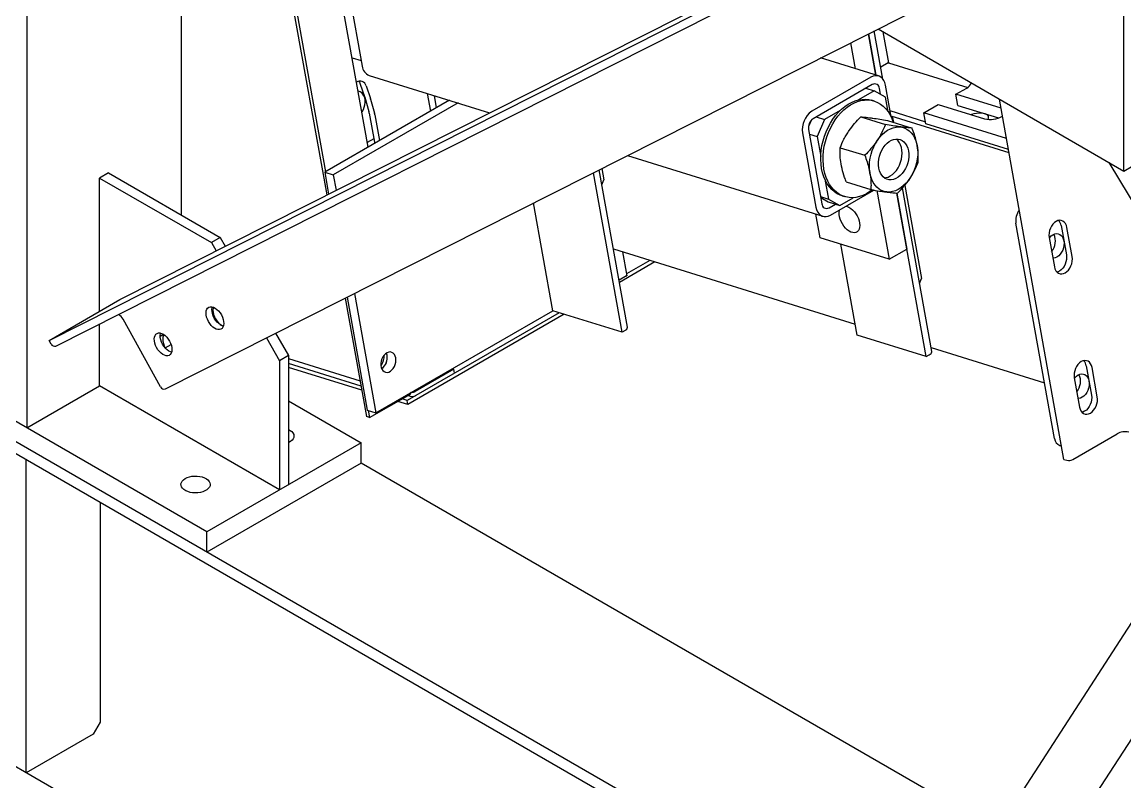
# Model space of a CAD drawing. Header units: millimetres. Extents: x 1293 to 41893, y 1011 to 26911.
# Drawn here: x 5257 to 5816, y 20559 to 20943 of the extents above; entities that cross this region are included whole.
import ezdxf

# ---------------------------------------------------------------- set-up
doc = ezdxf.new("R2010")
doc.units = ezdxf.units.MM
doc.header["$LTSCALE"] = 50
doc.layers.add('CAPA_1', color=7, linetype='Continuous')
doc.layers.add('STRUC', color=4, linetype='Continuous')
doc.dimstyles.new('SLDDIMSTYLE2', dxfattribs={"dimtxt": 0.18, "dimasz": 30.769231, "dimexe": 0, "dimexo": 0.0625, "dimgap": 0, "dimtad": 0, "dimtih": 1, "dimtoh": 1, "dimdec": 0, "dimrnd": 1e-09, "dimzin": 0, "dimdsep": 46, "dimtxsty": 'Standard', "dimblk1": 'DOT', "dimblk2": 'DOT', "dimsah": 1, "dimcen": 0.09, "dimadec": 0, "dimazin": 0, "dimtfac": 30.769231, "dimtdec": 0, "dimtofl": 0, "dimtmove": 0, "dimatfit": 3, "dimldrblk": 'DOT', "dimfxl": 1, "dimfrac": 2, "dimtolj": 1, "dimtzin": 0, "dimarcsym": 0})

# ---------------------------------------------------------------- blocks, each defined once
blk = doc.blocks.new('_Dot')
at = {"color": 0, "linetype": 'ByBlock', "lineweight": -2}
blk.add_line((-0.5, 0), (-1, 0), dxfattribs=at)
at = {"color": 0, "linetype": 'ByBlock', "const_width": 0.5}
blk.add_lwpolyline([(-0.25, 0, 1), (0.25, 0, 1)], format="xyb", close=True, dxfattribs=at)

msp = doc.modelspace()

# ---------------------------------------------------------------- linework, layer by layer
at = {"color": 7, "linetype": 'Continuous', "lineweight": 25}
for p, q in [((6261.208068, 21323.3451045), (4877.1569314, 19183.257425)), ((4909.5711599, 19174.0650927), (6283.7970001, 21298.9604174)), ((5342.4500959, 21241.1591474), (5411.5311805, 20855.7477508)), ((5432.5014746, 20879.9158157), (5416.2716873, 20970.4636845)), ((5394.1255256, 20961.1230489), (5410.9147419, 20867.4540601)), ((5422.7658714, 20958.4969933), (5429.4995983, 20920.9287484)), ((5685.7118809, 20937.2947546), (5689.4567215, 20916.4018538)), ((5689.5026537, 20916.3875831), (5685.7516538, 20937.3148474)), ((5693.0613651, 20914.3835498), (5688.6855029, 20938.7969938)), ((5693.056279, 20938.3611806), (5695.8653176, 20922.6892281)), ((5676.6091765, 20932.6961741), (5678.9443558, 20919.667937)), ((5424.3897036, 20925.1723285), (5428.9954651, 20923.7413661)), ((5690.8601789, 20915.9658141), (5661.5300583, 20925.0783789)), ((5695.7977619, 20922.6495539), (5691.9752902, 20920.442888)), ((5695.8653176, 20922.6892281), (5736.022974, 20910.21266)), ((5432.9743794, 20916.299456), (5493.9134526, 20897.3663169)), ((5687.0013772, 20915.394043), (5657.0671901, 20898.1134047)), ((5428.5241642, 20911.8744506), (5430.6909541, 20905.5088079)), ((5431.4408618, 20910.9682629), (5433.6076517, 20904.6026201)), ((5687.6747499, 20911.6372185), (5657.7405628, 20894.3565802)), ((5688.6651816, 20908.4529834), (5680.6794251, 20903.8429043)), ((5684.435345, 20909.7671499), (5688.6651816, 20908.4529834)), ((5694.4396563, 20905.2580847), (5688.6651816, 20908.4529834)), ((5691.8660808, 20906.6819914), (5691.3415413, 20909.6084579)), ((5697.2111232, 20895.290073), (5694.33496, 20911.3365217)), ((5730.0613867, 20906.7225384), (5735.4707536, 20909.8452995)), ((5473.6405494, 20903.664898), (5410.489865, 20867.2087839)), ((5430.7842249, 20905.211121), (5432.8468136, 20898.0278587)), ((5433.7009225, 20904.3049333), (5435.7635111, 20897.1216709)), ((5464.1583195, 20898.1909232), (5462.5601183, 20907.1074732)), ((5467.1517382, 20899.9189871), (5466.0580687, 20906.0206963)), ((5688.6462177, 20903.2871257), (5687.4795386, 20903.6496008)), ((5695.7758291, 20897.8034212), (5694.4396563, 20905.2580847)), ((5752.8606271, 20899.6390505), (5730.0613867, 20906.7225384)), ((5731.0714457, 20901.0873017), (5730.0613867, 20906.7225384)), ((5784.7186478, 20721.8994519), (5752.0331037, 20904.2558999)), ((5478.0155958, 20902.3056164), (5414.8649114, 20865.8495023)), ((5433.031425, 20897.2304959), (5435.6824986, 20882.4398482)), ((5671.4590805, 20898.5201127), (5663.473324, 20893.9100336)), ((5696.650821, 20898.4160645), (5714.6174855, 20892.8340078)), ((5713.8097158, 20897.3406485), (5721.0811306, 20901.5383469)), ((5714.8197749, 20891.7054118), (5713.8097158, 20897.3406485)), ((5755.5997971, 20884.356903), (5713.8097158, 20897.3406485)), ((5721.0811306, 20901.5383469), (5744.4147112, 20894.288845)), ((5731.0714457, 20901.0873017), (5751.525016, 20894.7325892)), ((5435.9481226, 20896.3243081), (5438.2902017, 20883.2575767)), ((5656.6771491, 20893.4462734), (5655.3845024, 20890.3902898)), ((5659.2434874, 20895.2242), (5663.473324, 20893.9100336)), ((5663.473324, 20893.9100336), (5659.8197082, 20885.2724142)), ((5681.835637, 20895.258127), (5694.3001077, 20891.385545)), ((5695.3653455, 20893.4997668), (5707.8257629, 20889.6284441)), ((5697.1219148, 20895.7877771), (5756.8786606, 20877.2219749)), ((5697.8199417, 20895.5709074), (5698.3578173, 20892.5700368)), ((5756.6098562, 20878.7216662), (5714.8197749, 20891.7054118)), ((5652.4270981, 20887.143628), (5659.1608251, 20849.5753831)), ((5655.4205168, 20888.8716918), (5662.1542438, 20851.3034469)), ((5655.8442666, 20886.5075427), (5659.8197082, 20885.2724142)), ((5435.3670208, 20884.1999353), (5432.0742975, 20882.2990866)), ((5435.6824986, 20882.4398482), (5435.7723627, 20881.8040591)), ((5659.8197082, 20885.2724142), (5661.6161126, 20875.2500657)), ((5563.7350399, 20875.6734726), (5662.6356062, 20844.9460907)), ((5671.4179958, 20879.6752561), (5683.8784132, 20875.8039334)), ((5550.751694, 20869.1144372), (5551.7784041, 20863.386302)), ((5410.489865, 20867.2087839), (5414.8649114, 20865.8495023)), ((5410.489865, 20867.2087839), (5412.4600316, 20856.2169956)), ((5414.8649114, 20865.8495023), (5416.2484039, 20858.1308372)), ((5561.0118804, 20786.285225), (5546.5463752, 20866.9899591)), ((5563.7602139, 20788.8023841), (5549.4802243, 20868.4721055)), ((5550.8555083, 20860.7992361), (5551.7784041, 20863.386302)), ((5663.6902388, 20863.6782743), (5665.4866432, 20853.6559258)), ((5666.4944079, 20845.5178618), (5688.4707103, 20858.2045111)), ((5674.5292519, 20862.3171968), (5686.9896694, 20858.4458741)), ((5690.0058951, 20857.9543243), (5696.2430289, 20823.15663)), ((5717.7893457, 20776.4232733), (5702.9317297, 20859.315639)), ((5704.0904326, 20860.5871097), (5712.5412628, 20813.4389463)), ((5661.5112015, 20854.8910544), (5665.4866432, 20853.6559258)), ((5661.6008822, 20854.3907151), (5665.4277227, 20852.2734026)), ((5665.4277227, 20852.2734026), (5671.2611178, 20850.4610272)), ((5665.4866432, 20853.6559258), (5671.2611178, 20850.4610272)), ((5671.2611178, 20850.4610272), (5678.0296155, 20854.3683977)), ((5672.4467608, 20855.2644098), (5673.6134398, 20854.9019347)), ((5700.1549802, 20856.7150257), (5705.2391291, 20828.3499681)), ((5715.0410122, 20773.9061142), (5700.1989496, 20856.711706)), ((5526.0115095, 20797.1594779), (5516.2393974, 20851.6792262)), ((5665.8210352, 20849.2746863), (5669.0604401, 20851.1447549)), ((5661.3345225, 20834.0023416), (5659.180562, 20846.0195371)), ((5779.9473785, 20732.4373857), (5760.4195703, 20841.385296)), ((5783.2909674, 20840.2191523), (5785.942041, 20825.4285047)), ((5788.8587386, 20824.5223169), (5786.207665, 20839.3129646)), ((5696.2430289, 20823.15663), (5661.3345225, 20834.0023416)), ((5680.0406412, 20784.7803671), (5671.8009559, 20830.7505291)), ((5777.2274089, 20834.128773), (5779.8784825, 20819.3381254)), ((5556.6655435, 20828.3843746), (5679.0398411, 20790.3639474)), ((5561.2113514, 20826.9720392), (5563.384112, 20814.8499551)), ((5696.2430289, 20823.15663), (5705.2391291, 20828.3499681)), ((5577.6595029, 20821.8617688), (5559.693636, 20811.4902946)), ((5575.1478306, 20822.6421194), (5563.2214985, 20815.7571944)), ((5563.3165563, 20814.8102809), (5559.4940847, 20812.603615)), ((5711.618367, 20810.8518804), (5712.5412628, 20813.4389463)), ((5420.893943, 20803.5118112), (5431.6499634, 20743.5027237)), ((5421.8227941, 20803.981056), (5432.0696041, 20746.8129124)), ((5425.6111663, 20805.8948976), (5436.4446505, 20745.4536308)), ((5436.4446505, 20745.4536308), (5526.0115095, 20797.1594779)), ((5561.0118804, 20786.285225), (5526.0115095, 20797.1594779)), ((5529.258386, 20796.1507069), (5452.2294513, 20751.6828494)), ((5531.7700584, 20795.3703563), (5452.5917258, 20749.6616778)), ((5562.5109845, 20787.1506394), (5561.0118804, 20786.285225)), ((5715.0410122, 20773.9061142), (5680.0406412, 20784.7803671)), ((5715.0410122, 20773.9061142), (5716.5401163, 20774.7715286)), ((5717.4284022, 20778.4370189), (5774.9030575, 20760.5802386)), ((5392.1463668, 20772.9788318), (5428.3847096, 20761.7199539)), ((5428.8836803, 20758.9361387), (5392.1463668, 20770.3500416)), ((5796.0161207, 20769.2240438), (5798.6671943, 20754.4333962)), ((5429.2459548, 20756.9149672), (5392.1463668, 20768.441425)), ((5475.8145264, 20767.5285317), (5456.3060631, 20756.2665355)), ((5475.0793222, 20767.756952), (5475.8145264, 20767.5285317)), ((5476.1768009, 20765.5073601), (5475.8145264, 20767.5285317)), ((5789.9525622, 20763.1336645), (5792.6036358, 20748.3430169)), ((5801.5838919, 20753.5272084), (5798.9328183, 20768.317856)), ((5433.2191467, 20743.0151947), (5452.72761, 20754.2771908)), ((5452.2294513, 20751.6828494), (5449.6316818, 20752.4899495)), ((5452.5921066, 20754.1989663), (5453.8072641, 20753.8214295)), ((5432.0696041, 20746.8129124), (5436.4446505, 20745.4536308)), ((5432.5660928, 20746.6586585), (5433.2191467, 20743.0151947)), ((5452.5917258, 20749.6616778), (5447.4822839, 20751.2491285)), ((5452.5917258, 20749.6616778), (5452.2294513, 20751.6828494)), ((5433.2191467, 20743.0151947), (5431.6499634, 20743.5027237)), ((5789.12966, 20721.8559137), (5811.5826951, 20734.8177749)), ((5782.5534643, 20728.9654164), (5783.5051423, 20728.6697399)), ((5784.7186478, 20721.8994519), (5786.17933, 20721.4456331))]:
    msp.add_line(p, q, dxfattribs=at)
at = {"color": 7, "linetype": 'Continuous', "lineweight": 25, "flags": 128}
for points in [[(5694.33496, 20911.3365217), (5694.0101466, 20912.5887468), (5693.5132955, 20913.697911), (5692.8595032, 20914.6303129), (5692.0686349, 20915.3576219), (5691.1647207, 20915.8577392), (5690.1752256, 20916.1154688), (5689.1302149, 20916.1229798), (5688.0614407, 20915.8800441), (5687.0013772, 20915.394043)], [(5429.3270503, 20897.6262975), (5429.4976772, 20897.8846743), (5430.0923243, 20898.9771138), (5430.5478376, 20900.1587648), (5430.848705, 20901.3893877), (5430.9846809, 20902.627075), (5430.9511348, 20903.8296789), (5430.749209, 20904.956246), (5430.38578, 20905.9684125), (5429.8732238, 20906.8317102), (5429.228995, 20907.5167406), (5428.4750319, 20908.0001759), (5427.6370099, 20908.2655531), (5427.414445, 20908.296945)], [(5427.7305878, 20913.287269), (5428.1024674, 20912.7816895), (5428.5241642, 20911.8744506)], [(5662.0497779, 20869.1158359), (5661.7444885, 20871.3339174), (5661.6093018, 20873.627842), (5661.6454801, 20875.9761919), (5661.8526855, 20878.3570413), (5662.2289834, 20880.7481607), (5662.7708605, 20883.1272249), (5663.4732573, 20885.4720213), (5664.3296158, 20887.7606571), (5665.3319404, 20889.9717639), (5666.4708727, 20892.0846973), (5667.7357787, 20894.0797293), (5669.1148484, 20895.9382329), (5670.5952058, 20897.6428557), (5672.1630291, 20899.1776821), (5673.80368, 20900.5283819), (5675.5018403, 20901.6823439), (5677.2416546, 20902.6287939), (5679.0068788, 20903.3588952), (5680.7810314, 20903.8658309), (5682.5475476, 20904.1448681), (5684.2899341, 20904.1934013), (5685.9919225, 20904.0109774), (5687.4795386, 20903.6496008)], [(5663.216457, 20868.7533608), (5662.9111675, 20870.9714423), (5662.7759809, 20873.2653669), (5662.8121591, 20875.6137168), (5663.0193645, 20877.9945662), (5663.3956624, 20880.3856856), (5663.9375395, 20882.7647498), (5664.6399363, 20885.1095462), (5665.4962948, 20887.398182), (5666.4986195, 20889.6092888), (5667.6375517, 20891.7222222), (5668.9024577, 20893.7172542), (5670.2815274, 20895.5757578), (5671.7618848, 20897.2803806), (5673.3297081, 20898.815207), (5674.9703591, 20900.1659068), (5676.6685193, 20901.3198688), (5678.4083336, 20902.2663188), (5680.1735578, 20902.9964201), (5681.9477104, 20903.5033558), (5683.7142267, 20903.782393), (5685.4566131, 20903.8309262), (5687.1586015, 20903.6485023), (5688.8043009, 20903.2368246), (5690.3783459, 20902.5997368), (5691.8660399, 20901.7431873), (5693.2534928, 20900.6751733), (5694.5277503, 20899.4056667), (5695.676915, 20897.9465204), (5696.6902575, 20896.3113583), (5697.5583165, 20894.5154472), (5698.2656485, 20892.5986727)], [(5746.1137486, 20894.0221142), (5746.4398257, 20894.540505), (5746.5761511, 20895.1023463), (5746.4715767, 20895.6306875), (5746.1301213, 20896.1052247), (5745.5649068, 20896.5077218), (5744.7976542, 20896.8227108), (5743.8578484, 20897.0380871), (5742.7816058, 20897.1455739), (5741.6102856, 20897.1410403), (5740.3889012, 20897.0246608), (5739.1643895, 20896.8009077), (5737.983808, 20896.4783796), (5737.6873494, 20896.3789667)], [(5686.5290378, 20866.8144125), (5686.2951676, 20868.6351527), (5686.2321948, 20870.5270955), (5686.3410035, 20872.463682), (5686.6200662, 20874.417727), (5687.0654654, 20876.3617998), (5687.6709489, 20878.26861), (5688.4280168, 20880.1113901), (5689.3260417, 20881.8642716), (5690.3524171, 20883.5026477), (5691.4927352, 20885.0035194), (5692.7309882, 20886.3458176), (5694.0497939, 20887.5106995), (5695.430639, 20888.4818126), (5696.8541397, 20889.2455246), (5698.3003129, 20889.7911148), (5699.7488577, 20890.1109242), (5701.1794396, 20890.2004633), (5702.5719764, 20890.0584754), (5703.9069199, 20889.6869534), (5705.1655305, 20889.0911129), (5706.33014, 20888.2793181), (5707.3843999, 20887.2629648), (5708.3135106, 20886.0563205), (5709.1044295, 20884.6763236), (5709.7460538, 20883.1423464), (5710.2293766, 20881.4759226), (5710.5476129, 20879.7004451), (5710.6962955, 20877.8408376), (5710.6733373, 20875.9232051), (5710.4790604, 20873.9744668), (5710.1161921, 20872.0219789), (5709.5898263, 20870.0931498), (5708.907352, 20868.2150562), (5708.0783497, 20866.4140624), (5707.1144566, 20864.7154504), (5706.0292039, 20863.143065), (5704.837826, 20861.7189789), (5703.5570472, 20860.4631834), (5702.204847, 20859.3933069), (5700.8002072, 20858.5243682), (5699.3628458, 20857.8685654), (5697.9129404, 20857.4351043), (5696.4708443, 20857.23007), (5695.0568016, 20857.2563405), (5693.6906621, 20857.5135472), (5692.3916035, 20857.9980794), (5691.1778618, 20858.7031353), (5690.0664752, 20859.6188175), (5689.0730452, 20860.7322719), (5688.2115173, 20862.0278679), (5687.4939855, 20863.4874183), (5686.9305224, 20865.0904341), (5686.5290378, 20866.8144125)], [(5690.9857046, 20869.3871915), (5690.8183871, 20870.8352582), (5690.8219774, 20872.3474827), (5690.996395, 20873.8900845), (5691.337744, 20875.4286042), (5691.838399, 20876.928674), (5692.4871763, 20878.3567848), (5693.2695833, 20879.6810349), (5694.1681423, 20880.8718428), (5695.162781, 20881.9026078), (5696.2312807, 20882.7503043), (5697.349773, 20883.3959962), (5698.4932726, 20883.8252597), (5699.6362356, 20884.0285059), (5700.7531301, 20884.0011945), (5701.8190065, 20883.7439357), (5702.810055, 20883.2624762), (5703.704137, 20882.567571), (5704.4812804, 20881.6747431), (5705.1241249, 20880.6039368), (5705.6183106, 20879.3790722), (5705.9527981, 20878.0275107), (5706.1201156, 20876.579444), (5706.1165254, 20875.0672195), (5705.9421077, 20873.5246178), (5705.6007587, 20871.986098), (5705.1001037, 20870.4860282), (5704.4513264, 20869.0579174), (5703.6689194, 20867.7336673), (5702.7703604, 20866.5428594), (5701.7757218, 20865.5120944), (5700.707222, 20864.6643979), (5699.5887297, 20864.0187061), (5698.4452301, 20863.5894425), (5697.3022671, 20863.3861963), (5696.1853726, 20863.4135077), (5695.1194962, 20863.6707665), (5694.1284478, 20864.152226), (5693.2343657, 20864.8471313), (5692.4572224, 20865.7399592), (5691.8143778, 20866.8107654), (5691.3201921, 20868.03563), (5690.9857046, 20869.3871915)], [(5693.7362262, 20864.4138221), (5694.5236181, 20864.4994955), (5695.6700551, 20864.8166371), (5696.8042224, 20865.355622), (5697.9007846, 20866.1044099), (5698.9352464, 20867.0462743), (5699.8844995, 20868.1601754), (5700.7273393, 20869.4212306), (5701.444938, 20870.8012699), (5702.0212657, 20872.2694656), (5702.4434482, 20873.7930205), (5702.7020546, 20875.3379011), (5702.7913081, 20876.8695971), (5702.7092149, 20878.3538931), (5702.4576089, 20879.7576323), (5702.0421105, 20881.0494576), (5701.4720012, 20882.2005116), (5700.7600164, 20883.1850818), (5699.9220606, 20883.9811744), (5699.8933045, 20884.0033752)], [(5672.4467608, 20855.2644098), (5671.4917624, 20855.6054015), (5669.9591031, 20856.3530933), (5668.519849, 20857.3165001), (5667.1874378, 20858.4866269), (5665.97431, 20859.8525484), (5664.8917923, 20861.4015114), (5663.9499917, 20863.1190537), (5663.1577017, 20864.9891391), (5662.5223197, 20866.9943071), (5662.0497779, 20869.1158359)], [(5687.6334633, 20858.2864569), (5686.4464269, 20857.4208627), (5684.7254299, 20856.3694288), (5682.9708617, 20855.5301731), (5681.1991043, 20854.9109315), (5679.4267001, 20854.5174856), (5677.6701975, 20854.3535089), (5675.9459966, 20854.4205325), (5674.2701958, 20854.7179306), (5672.6584414, 20855.2429264), (5671.1257822, 20855.9906182), (5669.686528, 20856.954025), (5668.3541168, 20858.1241518), (5667.1409891, 20859.4900733), (5666.0584713, 20861.0390363), (5665.1166708, 20862.7565787), (5664.3243808, 20864.626664), (5663.6889987, 20866.631832), (5663.216457, 20868.7533608)], [(5659.1608251, 20849.5753831), (5659.4856385, 20848.323158), (5659.9824896, 20847.2139938), (5660.6362819, 20846.2815919), (5661.4271502, 20845.5542829), (5662.3310644, 20845.0541657), (5663.3205595, 20844.796436), (5664.3655702, 20844.788925), (5665.4343444, 20845.0318607), (5666.4944079, 20845.5178618)], [(5674.3977483, 20850.0803631), (5674.9592999, 20849.9445763), (5675.8896311, 20849.5557616), (5676.8279355, 20848.9681358), (5677.7440553, 20848.2005856), (5678.6085455, 20847.2777807), (5679.3936208, 20846.2293808), (5680.0740482, 20845.0890823), (5680.6279582, 20843.8935354), (5681.0375477, 20842.6811659), (5681.2896521, 20841.4909404), (5681.3761686, 20840.3611137), (5681.2943164, 20839.3279994), (5681.0467265, 20838.4248026), (5680.6413564, 20837.6805528), (5680.0912352, 20837.1191708), (5679.4140442, 20836.7586998), (5678.6315489, 20836.6107258), (5677.7688992, 20836.6800047), (5676.8538216, 20836.9643099), (5675.9157273, 20837.4545035), (5674.9847674, 20838.1348303), (5674.0908638, 20838.983424), (5673.2627473, 20839.9730102), (5672.5270342, 20841.0717828), (5671.9073709, 20842.2444262), (5671.423674, 20843.4532507), (5671.0914898, 20844.6594039), (5670.921495, 20845.8241188), (5670.9191534, 20846.9099605), (5671.0845402, 20847.8820294), (5671.1969059, 20848.2325561)], [(5786.207665, 20839.3129646), (5785.9243357, 20840.3625383), (5785.4793415, 20841.2721647), (5784.8897833, 20842.0068874), (5784.1783174, 20842.5384714), (5783.3722851, 20842.8464881), (5782.5026617, 20842.9191008), (5781.6028665, 20842.7535188), (5780.7074779, 20842.3561055), (5779.8509054, 20841.7421332), (5779.0660665, 20840.9351966), (5778.3831221, 20839.9663057), (5777.8283174, 20838.8726944), (5777.4229732, 20837.6963897), (5777.1826667, 20836.4825963), (5777.1166327, 20835.2779596), (5777.2274089, 20834.128773)], [(5777.2754223, 20833.8609009), (5777.5234783, 20834.1779702), (5778.3083173, 20834.9849068), (5779.1648898, 20835.5988791), (5780.0602783, 20835.9962924), (5780.9600736, 20836.1618744), (5781.8296969, 20836.0892617), (5782.6357292, 20835.781245), (5783.3471951, 20835.249661), (5783.9367534, 20834.5149383), (5784.3817476, 20833.6053119), (5784.6650769, 20832.5557382), (5784.7758531, 20831.4065516), (5784.7098191, 20830.2019149), (5784.4695126, 20828.9881215), (5784.0641684, 20827.8118168), (5783.5093637, 20826.7182055), (5782.8264193, 20825.7493146), (5782.0415804, 20824.9423779), (5781.1850079, 20824.3284057), (5780.2896193, 20823.9309924), (5779.3898241, 20823.7654104), (5779.0852839, 20823.7634727)], [(5779.8784825, 20819.3381254), (5780.1618118, 20818.2885517), (5780.606806, 20817.3789252), (5781.1963643, 20816.6442025), (5781.9078302, 20816.1126186), (5782.7138625, 20815.8046018), (5783.5834858, 20815.7319892), (5784.4832811, 20815.8975711), (5785.3786696, 20816.2949844), (5786.2352421, 20816.9089567), (5787.0200811, 20817.7158934), (5787.7030255, 20818.6847843), (5788.2578302, 20819.7783956), (5788.6631743, 20820.9547003), (5788.9034808, 20822.1684937), (5788.9695148, 20823.3731304), (5788.8587386, 20824.5223169)], [(5785.942041, 20825.4285047), (5786.0528172, 20824.2793181), (5785.9867833, 20823.0746814), (5785.7464768, 20821.860888), (5785.3411326, 20820.6845833), (5784.7863279, 20819.5909721), (5784.1033835, 20818.6220811), (5783.3185446, 20817.8151445), (5782.461972, 20817.2011722), (5781.5665835, 20816.8037589), (5781.2151068, 20816.7112308)], [(5446.4488682, 20773.2428152), (5446.1804436, 20774.2018215), (5445.749609, 20775.0149828), (5445.1765099, 20775.6442766), (5444.4879437, 20776.0602778), (5443.7161069, 20776.2435346), (5442.8970899, 20776.1854782), (5442.0691889, 20775.8888232), (5441.2711157, 20775.3674409), (5440.5401872, 20774.6457106), (5439.910581, 20773.7573794), (5439.4117366, 20772.7439849), (5439.0669796, 20771.6529122), (5438.8924302, 20770.5351787), (5438.8962503, 20769.4430483), (5439.0782613, 20768.4275878), (5439.4299525, 20767.5362792), (5439.9348793, 20766.8107988), (5440.5694317, 20766.2850695), (5441.3039389, 20765.9836737), (5442.1040561, 20765.9207043), (5442.9323708, 20766.0991058), (5443.7501517, 20766.5105363), (5444.5191605, 20767.1357577), (5445.2034391, 20767.9455354), (5445.7709915, 20768.9020051), (5446.1952794, 20769.9604433), (5446.4564637, 20771.0713586), (5446.5423316, 20772.1828059), (5446.4488682, 20773.2428152)], [(5442.0738218, 20774.6020968), (5441.8053972, 20775.5611031), (5441.7449901, 20775.7065646)], [(5442.09109, 20774.5965931), (5441.8226654, 20775.5555994), (5441.7561391, 20775.7150101)], [(5716.5401163, 20774.7715286), (5717.0676374, 20775.1257856), (5717.4628888, 20775.5012252), (5717.7106812, 20775.8834194), (5717.8014921, 20776.2576806), (5717.7893457, 20776.4232733)], [(5798.9328183, 20768.317856), (5798.649489, 20769.3674298), (5798.2044948, 20770.2770562), (5797.6149365, 20771.0117789), (5796.9034706, 20771.5433629), (5796.0974383, 20771.8513796), (5795.227815, 20771.9239923), (5794.3280197, 20771.7584103), (5793.4326312, 20771.360997), (5792.5760587, 20770.7470247), (5791.7912197, 20769.9400881), (5791.1082753, 20768.9711971), (5790.5534706, 20767.8775859), (5790.1481265, 20766.7012812), (5789.90782, 20765.4874878), (5789.841786, 20764.2828511), (5789.9525622, 20763.1336645)], [(5790.0005755, 20762.8657924), (5790.2486316, 20763.1828617), (5791.0334705, 20763.9897983), (5791.8900431, 20764.6037706), (5792.7854316, 20765.0011839), (5793.6852269, 20765.1667659), (5794.5548502, 20765.0941532), (5795.3608825, 20764.7861365), (5796.0723484, 20764.2545525), (5796.6619067, 20763.5198298), (5797.1069009, 20762.6102034), (5797.3902302, 20761.5606296), (5797.5010064, 20760.4114431), (5797.4349724, 20759.2068064), (5797.1946659, 20757.9930129), (5796.7893217, 20756.8167082), (5796.234517, 20755.723097), (5795.5515726, 20754.7542061), (5794.7667337, 20753.9472694), (5793.9101612, 20753.3332971), (5793.0147726, 20752.9358838), (5792.1149774, 20752.7703019), (5791.8104372, 20752.7683641)], [(5792.6036358, 20748.3430169), (5792.8869651, 20747.2934432), (5793.3319593, 20746.3838167), (5793.9215175, 20745.649094), (5794.6329834, 20745.1175101), (5795.4390157, 20744.8094933), (5796.3086391, 20744.7368807), (5797.2084343, 20744.9024626), (5798.1038229, 20745.2998759), (5798.9603954, 20745.9138482), (5799.7452343, 20746.7207849), (5800.4281787, 20747.6896758), (5800.9829834, 20748.783287), (5801.3883276, 20749.9595917), (5801.6286341, 20751.1733851), (5801.6946681, 20752.3780219), (5801.5838919, 20753.5272084)], [(5798.6671943, 20754.4333962), (5798.7779705, 20753.2842096), (5798.7119365, 20752.0795729), (5798.47163, 20750.8657795), (5798.0662859, 20749.6894748), (5797.5114812, 20748.5958635), (5796.8285368, 20747.6269726), (5796.0436978, 20746.820036), (5795.1871253, 20746.2060637), (5794.2917368, 20745.8086504), (5793.868651, 20745.7016185)]]:
    msp.add_lwpolyline(points, dxfattribs=at)
at = {"color": 7, "linetype": 'Continuous', "lineweight": 25}
for centre, radius, start, end in [((5434.9733768, 20921.4186626), 5.4956589, 185.114460465, 248.669867557), ((5693.1919412, 20927.1639989), 5.2125344, 299.994332649, 300.855493729), ((5428.3899093, 20910.2095442), 3.1438774, 13.965177449, 124.538759546), ((5688.9156962, 20909.5520424), 2.426501, 1.332231514, 120.758052799), ((5731.7847159, 20915.7636153), 6.9723264, 301.915421291, 331.394076603), ((5424.5967251, 20903.4359184), 6.4371188, 16.008261685, 18.785209896), ((5427.5134227, 20902.5297307), 6.4371188, 16.008261685, 18.785209896), ((5425.1450327, 20895.8246316), 8.0107201, 10.10763157, 15.964089608), ((5428.0617303, 20894.9184439), 8.0107201, 10.10763157, 15.964089608), ((5663.250188, 20889.0318245), 10.9865628, 124.248146623, 189.896223504), ((5660.8383289, 20889.8131392), 5.4990009, 124.286578807, 189.857791321), ((5747.2543602, 20906.287445), 12.330045, 256.685075982, 300.797213988), ((5664.5800889, 20851.3598624), 2.426501, 181.332231514, 300.758052799), ((5768.9676821, 20842.7292395), 8.653115, 142.374474666, 188.934964625), ((5778.3803355, 20839.4909775), 4.9643273, 8.434661599, 42.746608016), ((5772.3643318, 20832.3395518), 8.0250309, 319.642485737, 25.698243209), ((5560.7107357, 20819.3247259), 5.2125344, 299.99433265, 300.855493729), ((5561.8783972, 20788.927345), 1.8859611, 289.598022514, 356.200887443), ((5433.3775641, 20773.9803033), 7.236508, 321.053270578, 5.082465394), ((5435.3256991, 20773.4056709), 6.8533637, 305.383892942, 10.053925924), ((5435.3257176, 20773.4033547), 6.8697949, 306.018902858, 10.002634503), ((5791.0925197, 20768.491744), 4.9777615, 8.459731534, 42.285452643), ((5785.0894851, 20761.3444432), 8.0250309, 319.642485736, 25.698243212), ((5450.8445893, 20758.0234461), 4.1928744, 296.685966891, 328.442271366), ((5454.8125972, 20757.0580534), 3.3697173, 233.895261381, 303.415806247), ((5455.0746884, 20758.2405507), 2.3265897, 259.145276998, 301.955581985), ((5815.6114241, 20727.5079387), 8.346518, 76.973020742, 118.860832558), ((5784.1165285, 20732.8527223), 4.1897872, 185.68911486, 248.095213162), ((5787.1185185, 20725.5049839), 4.1665818, 256.973020742, 298.860832558)]:
    msp.add_arc(centre, radius, start, end, dxfattribs=at)
for points, knots in [([(5671.4179958, 20879.6752561), (5672.0203445, 20881.1217626), (5672.9307205, 20883.3079796), (5674.5470487, 20886.1997792), (5676.2596624, 20888.8574332), (5678.6444684, 20891.9375869), (5680.7654391, 20894.1445427), (5681.835637, 20895.258127)], [0, 0, 0, 0, 0.2646118898, 0.3999284087, 0.5352204736, 0.7654818722, 1, 1, 1, 1]), ([(5681.835637, 20895.258127), (5682.7078954, 20895.19934), (5684.0262128, 20895.1104904), (5686.2032837, 20894.8749723), (5688.4433447, 20894.5934489), (5691.4604181, 20894.1526105), (5694.0557827, 20893.7187055), (5695.3653455, 20893.4997668)], [0, 0, 0, 0, 0.2645435189, 0.3998268638, 0.5350858686, 0.7654147505, 1, 1, 1, 1]), ([(5694.3001077, 20891.385545), (5693.6975907, 20889.9394133), (5692.7869561, 20887.7537528), (5691.170272, 20884.8628082), (5689.4569969, 20882.2053316), (5687.0710581, 20879.1249967), (5684.9491038, 20876.9176906), (5683.8784132, 20875.8039334)], [0, 0, 0, 0, 0.26454351891, 0.39982686384, 0.53508586858, 0.76541475049, 1, 1, 1, 1]), ([(5707.8257629, 20889.6284441), (5706.9536196, 20889.6871534), (5705.635482, 20889.7758853), (5703.4586442, 20890.0112343), (5701.2192491, 20890.2925544), (5698.2033966, 20890.7330828), (5695.6091239, 20891.1667337), (5694.3001077, 20891.385545)], [0, 0, 0, 0, 0.26461188977, 0.39992840872, 0.53522047358, 0.7654818722, 1, 1, 1, 1]), ([(5710.937019, 20872.2703848), (5710.9605215, 20872.9500757), (5711.0297032, 20874.9508047), (5710.833362, 20878.4948061), (5710.0924709, 20882.5545993), (5709.0317231, 20886.3041581), (5708.229092, 20888.5166484), (5707.8257629, 20889.6284441)], [0, 0, 0, 0, 0.128430682, 0.3780468697, 0.6337567852, 0.8159595838, 1, 1, 1, 1]), ([(5674.5292519, 20862.3171968), (5674.2449532, 20863.0925183), (5673.4080953, 20865.3747445), (5672.2822199, 20869.2075425), (5671.5693161, 20873.2586404), (5671.3317652, 20876.7524404), (5671.3891563, 20878.6977307), (5671.4179958, 20879.6752561)], [0, 0, 0, 0, 0.12843068202, 0.37804686971, 0.63375678519, 0.81595958377, 1, 1, 1, 1]), ([(5683.8784132, 20875.8039334), (5684.2781544, 20874.7024007), (5685.0810348, 20872.4899715), (5686.132262, 20868.7786742), (5686.8819412, 20864.7078461), (5687.0835207, 20861.1601824), (5687.0131703, 20859.1255544), (5686.9896694, 20858.4458741)], [0, 0, 0, 0, 0.18234561058, 0.36624126778, 0.61554311568, 0.87156976541, 1, 1, 1, 1]), ([(5700.5193779, 20856.687514), (5701.7254858, 20857.9461162), (5703.5483781, 20859.8483476), (5705.6891052, 20862.5764775), (5707.507947, 20865.2011556), (5709.3537864, 20868.4492939), (5710.4060636, 20870.9889375), (5710.937019, 20872.2703848)], [0, 0, 0, 0, 0.2645435189, 0.3998268638, 0.5350858686, 0.7654147505, 1, 1, 1, 1]), ([(5686.9896694, 20858.4458741), (5688.4660973, 20858.1994199), (5690.697537, 20857.8269345), (5693.3999542, 20857.4282934), (5695.7462075, 20857.1137736), (5698.2236358, 20856.840528), (5699.7494723, 20856.7388291), (5700.5193779, 20856.687514)], [0, 0, 0, 0, 0.2646118898, 0.3999284087, 0.5352204736, 0.7654818722, 1, 1, 1, 1])]:
    msp.add_open_spline(points, degree=3, knots=knots, dxfattribs=at)
at = {"layer": 'STRUC', "linetype": 'Continuous', "lineweight": 25}
for p, q in [((5708.3691645, 20468.5185054), (2909.0643015, 22084.5228052)), ((5705.5042395, 20464.088618), (2909.0643015, 22078.4390318)), ((5630.8859655, 20348.7101868), (2977.417957, 21880.5246626)), ((5259.7531143, 21372.8634608), (5259.7531143, 20737.8691069)), ((5337.8214742, 21265.2232591), (5337.8214742, 20845.6762968)), ((5270.9382681, 20782.1319639), (5810.6956379, 21054.8111118)), ((5306.8592925, 20802.8687299), (5808.3030843, 21056.1923037)), ((5274.4130167, 20779.2548609), (5814.9751834, 21052.3405828)), ((5329.8599007, 20757.5224714), (5855.1539946, 21022.8949405)), ((5815.0090407, 20867.8380016), (5815.1096922, 21002.6650244)), ((5690.6160861, 20939.772302), (5815.0090407, 20867.8380016)), ((5350.8671229, 20685.2701094), (5020.8839583, 20875.7653355)), ((5885.6390427, 20742.6218764), (5807.6237935, 20872.1087627)), ((5815.0090407, 20867.8380016), (5819.4991688, 20870.4300973)), ((5301.0323583, 20866.9142014), (5296.5422302, 20864.3221056)), ((5296.5422302, 20796.9128166), (5296.5422302, 20864.3221056)), ((5296.5422302, 20864.3221056), (5353.1107727, 20831.6657811)), ((5301.0323583, 20866.9142014), (5357.6009008, 20834.2578769)), ((5357.6009008, 20834.2578769), (5353.1107727, 20831.6657811)), ((5353.1107727, 20831.6657811), (5355.5384707, 20827.4608848)), ((5357.6009008, 20834.2578769), (5360.1733018, 20829.8023476)), ((5270.9382681, 20782.1319639), (5306.8592925, 20802.8687299)), ((5327.4087555, 20758.5477065), (5308.4720898, 20792.807261)), ((5296.5422302, 20759.1070115), (5296.5422302, 20790.4342823)), ((5385.6358894, 20785.6998524), (5392.1463668, 20774.4233746)), ((5271.9618716, 20780.2800961), (5270.9382681, 20782.1319639)), ((5328.9325999, 20785.1443981), (5327.2011152, 20784.1445083)), ((5329.8009723, 20778.3068746), (5332.7420845, 20780.0047425)), ((5381.0010583, 20783.3583896), (5387.6562388, 20771.8312789)), ((5392.1463668, 20774.4233746), (5387.6562388, 20771.8312789)), ((5392.1463668, 20774.4233746), (5392.1463668, 20709.1001097)), ((5387.6562388, 20771.8312789), (5387.6562388, 20706.5080139)), ((5259.7531143, 20737.8691069), (5296.5422302, 20759.1070115)), ((5387.6562388, 20706.5080139), (5296.5422302, 20759.1070115)), ((5392.1463668, 20751.5759188), (5428.9354828, 20730.3380142)), ((5428.9354828, 20730.3380142), (5350.8671229, 20685.2701094)), ((5428.9354828, 20719.9679459), (5428.9354828, 20730.3380142)), ((5259.4353876, 20563.1440411), (5259.4353876, 20721.5986849)), ((5428.9354828, 20719.9679459), (5350.8671229, 20674.9000411)), ((5750.8152449, 20534.1507145), (5428.9354828, 20719.9679459)), ((5296.9129899, 20699.9633257), (5296.9129899, 20588.9274277)), ((5350.8671229, 20674.9000411), (5350.8671229, 20685.2701094)), ((5296.9129899, 20588.9274277), (5293.3208874, 20582.7057237)), ((5293.3208874, 20582.7057237), (5259.4353876, 20563.1440411))]:
    msp.add_line(p, q, dxfattribs=at)
at = {"layer": 'STRUC', "linetype": 'Continuous', "lineweight": 25, "flags": 128}
for points in [[(5357.9691932, 20787.7899923), (5357.2710965, 20787.5738799), (5356.4818177, 20787.5795712), (5355.6316884, 20787.8068476), (5354.7533786, 20788.2469751), (5353.8806412, 20788.8830396), (5353.047015, 20789.6905977), (5352.2845358, 20790.6386153), (5351.6225053, 20791.6906606), (5351.0863649, 20792.8063042), (5350.6967183, 20793.9426725), (5350.4685392, 20795.0560954), (5350.4105965, 20796.1037848), (5350.5251169, 20797.0454785), (5350.8076995, 20797.8449878), (5351.2474847, 20798.471588), (5351.8275719, 20798.9011992), (5352.5256686, 20799.1173116), (5353.3149474, 20799.1116203), (5354.1650767, 20798.8843439), (5355.0433866, 20798.4442164), (5355.916124, 20797.8081519), (5356.7497502, 20797.0005938), (5357.5122294, 20796.0525762), (5358.1742599, 20795.0005309), (5358.7104002, 20793.8848873), (5359.1000469, 20792.748519), (5359.328226, 20791.6350961), (5359.3861687, 20790.5874067), (5359.2716482, 20789.645713), (5358.9890657, 20788.8462037), (5358.5492804, 20788.2196035), (5357.9691932, 20787.7899923)], [(5359.1950162, 20789.3594911), (5358.6251071, 20789.5349115), (5357.7467973, 20789.9750389), (5356.8740599, 20790.6111034), (5356.0404337, 20791.4186615), (5355.2779545, 20792.3666791), (5354.615924, 20793.4187245), (5354.0797836, 20794.5343681), (5353.690137, 20795.6707363), (5353.4619579, 20796.7841592), (5353.4040152, 20797.8318486), (5353.5185356, 20798.7735423), (5353.5951677, 20799.0597642)], [(5354.0960369, 20798.8580179), (5353.9697823, 20798.3661214), (5353.8835057, 20797.4043778), (5353.9697823, 20796.3430214), (5354.2252964, 20795.2228396), (5354.6402288, 20794.0868802), (5355.1986338, 20792.9787977), (5355.8790523, 20791.9411749), (5356.6553362, 20791.0138872), (5357.4976533, 20790.2325696), (5358.0518101, 20789.8263679)], [(5331.7621751, 20774.5505114), (5331.0640784, 20774.334399), (5330.2747996, 20774.3400903), (5329.4246703, 20774.5673668), (5328.5463604, 20775.0074942), (5327.673623, 20775.6435587), (5326.8399968, 20776.4511168), (5326.0775176, 20777.3991344), (5325.4154871, 20778.4511798), (5324.8793468, 20779.5668233), (5324.4897001, 20780.7031916), (5324.261521, 20781.8166145), (5324.2035783, 20782.8643039), (5324.3180988, 20783.8059976), (5324.6006813, 20784.6055069), (5325.0404666, 20785.2321071), (5325.6205538, 20785.6617183), (5326.3186505, 20785.8778307), (5327.1079293, 20785.8721394), (5327.9580586, 20785.644863), (5328.8363684, 20785.2047356), (5329.7091058, 20784.568671), (5330.542732, 20783.7611129), (5331.3052112, 20782.8130953), (5331.9672417, 20781.76105), (5332.5033821, 20780.6454064), (5332.8930287, 20779.5090382), (5333.1212078, 20778.3956152), (5333.1791505, 20777.3479259), (5333.0646301, 20776.4062321), (5332.7820475, 20775.6067228), (5332.3422623, 20774.9801226), (5331.7621751, 20774.5505114)], [(5333.0046676, 20776.1162662), (5332.418089, 20776.2954306), (5331.5397791, 20776.735558), (5330.6670417, 20777.3716226), (5329.8334155, 20778.1791806), (5329.0709364, 20779.1271982), (5328.4089058, 20780.1792436), (5327.8727655, 20781.2948872), (5327.4831188, 20782.4312554), (5327.2549397, 20783.5446783), (5327.196997, 20784.5923677), (5327.3115175, 20785.5340614), (5327.3707099, 20785.762319)], [(5329.0886041, 20784.9867625), (5328.8252964, 20784.5234183), (5328.5697823, 20783.6982468), (5328.4835057, 20782.7365032), (5328.5697823, 20781.6751468), (5328.8252964, 20780.554965), (5329.2402288, 20779.4190056), (5329.7986338, 20778.3109231), (5330.0431423, 20777.907663)], [(5392.1463668, 20737.0084476), (5393.0125118, 20736.5423757), (5393.8170953, 20735.9323481), (5394.4200654, 20735.2491884), (5394.8020421, 20734.5148541), (5394.9507484, 20733.7529471), (5394.8614047, 20732.9879558), (5394.5368826, 20732.2444677), (5393.9876124, 20731.5463791), (5393.2312483, 20730.9161271), (5392.2921004, 20730.3739685), (5392.1463668, 20730.3055231)], [(5339.8793906, 20712.1888537), (5340.8989424, 20712.680231), (5342.0540941, 20713.0586175), (5343.3077182, 20713.3118518), (5344.6195221, 20713.4317944), (5345.9473435, 20713.4145905), (5347.248505, 20713.260793), (5348.4811863, 20712.9753451), (5349.6057679, 20712.5674212), (5350.5861049, 20712.0501324), (5351.3906885, 20711.4401047), (5351.9936586, 20710.7569451), (5352.3756353, 20710.0226107), (5352.5243415, 20709.2607037), (5352.4349978, 20708.4957125), (5352.1104757, 20707.7522244), (5351.5612056, 20707.0541357), (5350.8048415, 20706.4238837), (5349.8656935, 20705.8817252), (5348.7739467, 20705.4450855), (5347.5646907, 20705.1279986), (5346.276792, 20704.9406559), (5344.9516447, 20704.8890789), (5343.6318401, 20704.9749252), (5342.3597978, 20705.1954357), (5341.1764024, 20705.5435229), (5340.119689, 20706.0079991), (5339.2236215, 20706.5739356), (5338.517, 20707.2231427), (5338.022536, 20707.9347545), (5337.7561221, 20708.6858991), (5337.7263208, 20709.452434), (5337.9340901, 20710.2097223), (5338.3727522, 20710.9334241), (5339.028208, 20711.600279), (5339.8793906, 20712.1888537)]]:
    msp.add_lwpolyline(points, dxfattribs=at)
at = {"layer": 'STRUC', "linetype": 'Continuous', "lineweight": 25}
for centre, radius, start, end in [((5303.2426006, 20789.9964316), 5.9370295, 28.257850591, 61.882117127), ((5273.7252304, 20781.0532246), 1.9253992, 203.674608022, 290.92941235), ((5329.1721144, 20759.3208351), 1.9253992, 203.674608022, 290.92941235)]:
    msp.add_arc(centre, radius, start, end, dxfattribs=at)

# ---------------------------------------------------------------- leaders
at = {"layer": 'CAPA_1'}
msp.add_leader([(5386.9157261, 21592.9019268), (4473.7510552, 20099.7157097)], dimstyle='SLDDIMSTYLE2', dxfattribs=at)

doc.saveas('drawing.dxf')
